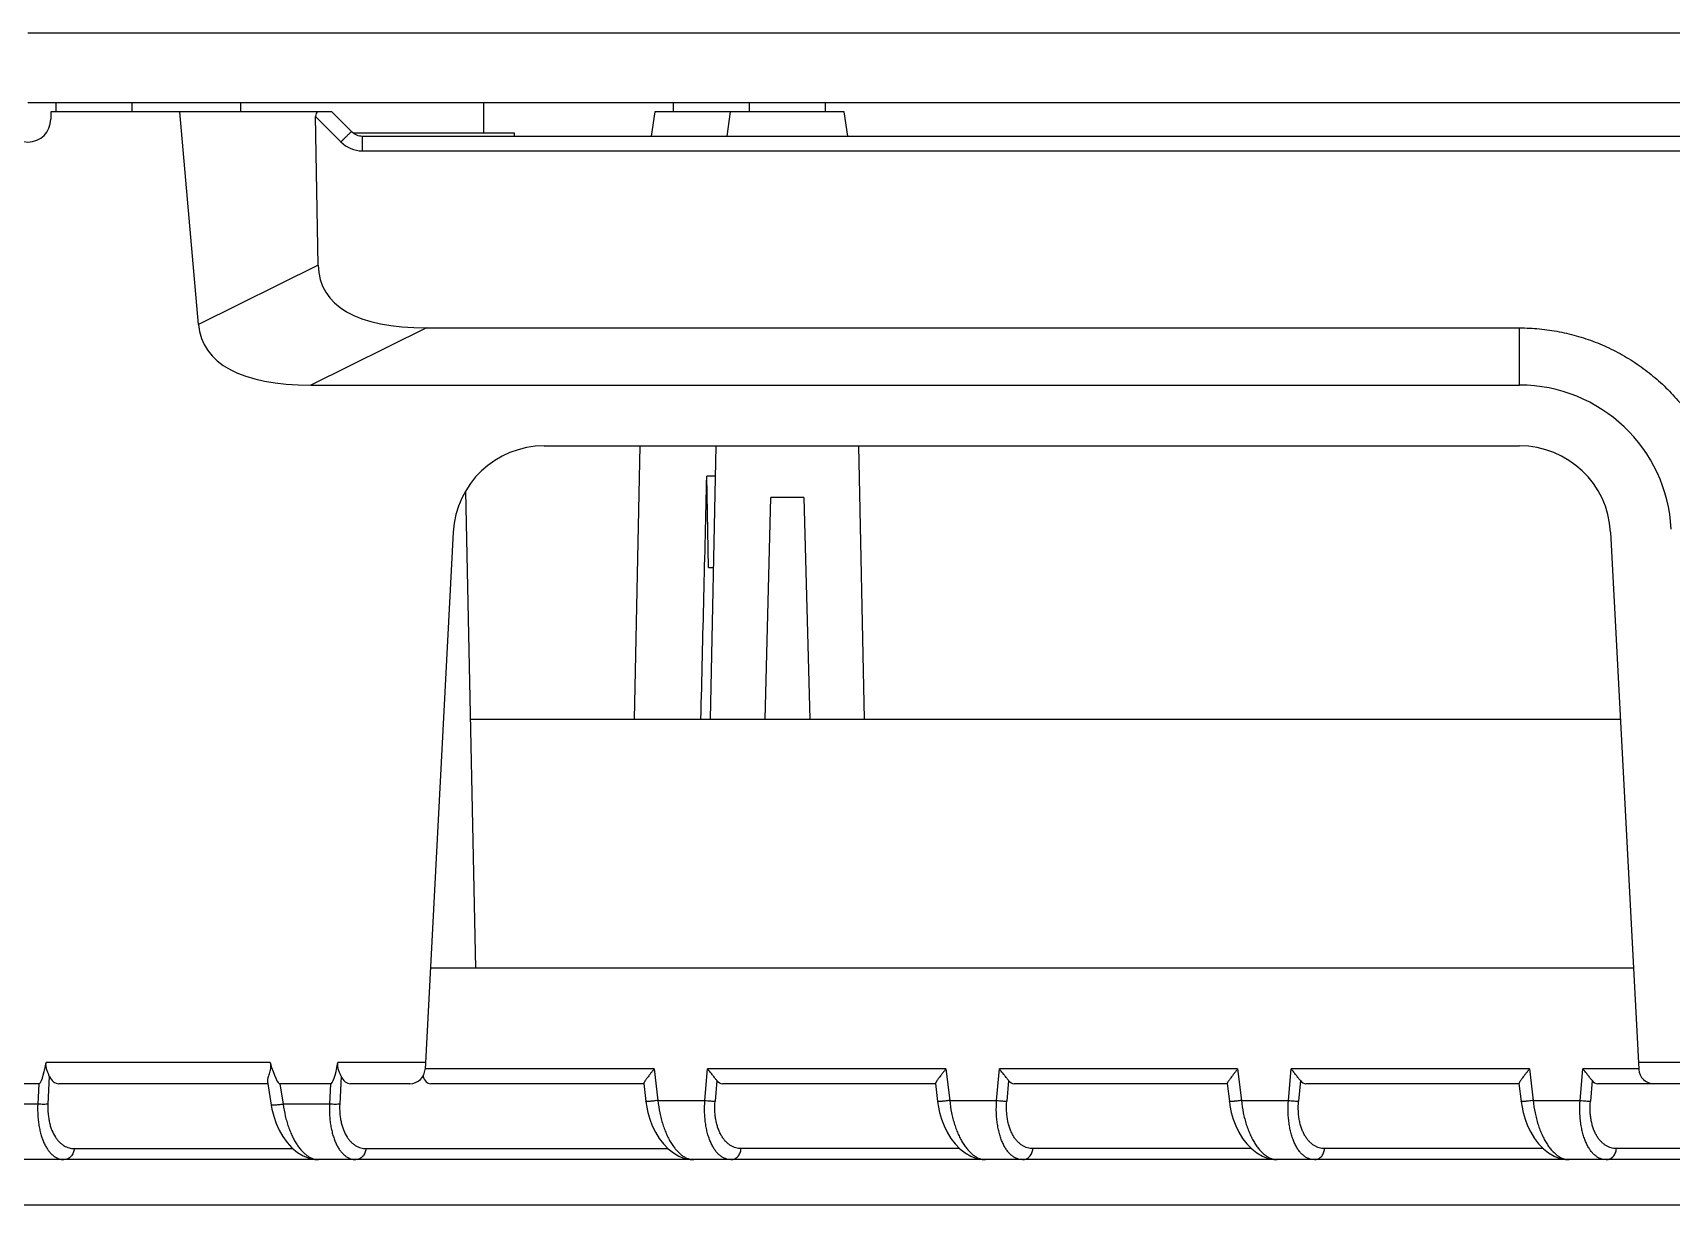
# Model space of a CAD drawing. Header units: millimetres. Extents: x 562 to 17351, y 2396 to 6995.
# Drawn here: x 1776 to 1829.9, y 3393 to 3431.6 of the extents above; entities that cross this region are included whole.
import ezdxf

# ---------------------------------------------------------------- set-up
doc = ezdxf.new("R2010")
doc.units = ezdxf.units.MM
doc.layers.add('_88746', color=7, linetype='Continuous')

msp = doc.modelspace()

# ---------------------------------------------------------------- linework, layer by layer
at = {"color": 7, "linetype": 'Continuous'}
for p, q in [((1797.051, 3428.995), (1797.051, 3429.295)), ((1799.551, 3428.995), (1799.551, 3429.295)), ((1802.051, 3428.995), (1802.051, 3429.295)), ((1785.801, 3428.995), (1776.551, 3428.995)), ((1776.551, 3428.995), (1776.551, 3428.745)), ((1781.413, 3421.991), (1780.801, 3428.995)), ((1785.268, 3428.834), (1786.101, 3428.001)), ((1785.355, 3423.942), (1785.268, 3428.834)), ((1785.801, 3428.995), (1786.454, 3428.341)), ((1796.433, 3428.995), (1796.317, 3428.195)), ((1802.668, 3428.995), (1796.433, 3428.995)), ((1798.817, 3428.195), (1798.933, 3428.995)), ((1802.785, 3428.195), (1802.668, 3428.995)), ((1786.808, 3428.195), (1844.794, 3428.195)), ((1786.808, 3428.195), (1786.808, 3427.708)), ((1786.808, 3427.708), (1844.794, 3427.708)), ((1785.355, 3423.942), (1781.413, 3421.991)), ((1788.915, 3421.878), (1785.111, 3419.995)), ((1788.915, 3421.878), (1824.902, 3421.878)), ((1824.902, 3419.995), (1824.902, 3421.878)), ((1785.111, 3419.995), (1824.902, 3419.995)), ((1792.797, 3417.995), (1824.902, 3417.995)), ((1795.764, 3408.995), (1795.953, 3417.995)), ((1798.264, 3408.995), (1798.453, 3417.995)), ((1803.337, 3408.995), (1803.149, 3417.995)), ((1798.432, 3416.994), (1798.149, 3416.994)), ((1798.208, 3413.995), (1798.149, 3416.994)), ((1790.2, 3416.487), (1790.528, 3400.795)), ((1800.068, 3408.995), (1800.259, 3416.295)), ((1801.342, 3416.295), (1800.259, 3416.295)), ((1801.342, 3416.295), (1801.534, 3408.995)), ((1789.801, 3415.152), (1788.874, 3397.469)), ((1827.898, 3415.152), (1828.824, 3397.469)), ((1798.208, 3413.995), (1798.369, 3413.995)), ((1790.357, 3408.995), (1828.22, 3408.995)), ((1828.65, 3400.795), (1789.048, 3400.795)), ((1783.77, 3397.695), (1776.401, 3397.695)), ((1788.886, 3397.695), (1786.005, 3397.695)), ((1796.414, 3397.482), (1788.875, 3397.482)), ((1796.414, 3397.482), (1796.539, 3396.442)), ((1798.083, 3396.442), (1798.174, 3397.482)), ((1806.018, 3397.482), (1798.174, 3397.482)), ((1806.018, 3397.482), (1806.144, 3396.442)), ((1807.687, 3396.442), (1807.778, 3397.482)), ((1815.622, 3397.482), (1807.778, 3397.482)), ((1815.622, 3397.482), (1815.748, 3396.442)), ((1817.292, 3396.442), (1817.382, 3397.482)), ((1825.227, 3397.482), (1817.382, 3397.482)), ((1825.227, 3397.482), (1825.352, 3396.442)), ((1826.896, 3396.442), (1826.986, 3397.482)), ((1828.824, 3397.482), (1826.986, 3397.482)), ((1831.791, 3397.695), (1828.812, 3397.695)), ((1776.155, 3396.995), (1774.492, 3396.995)), ((1776.155, 3396.995), (1776.123, 3396.32)), ((1776.504, 3397.247), (1776.459, 3396.32)), ((1783.697, 3396.995), (1776.82, 3396.995)), ((1783.685, 3397.067), (1783.809, 3396.292)), ((1785.76, 3396.995), (1784.096, 3396.995)), ((1784.096, 3396.995), (1784.204, 3396.32)), ((1785.76, 3396.995), (1785.727, 3396.32)), ((1786.108, 3397.247), (1786.063, 3396.32)), ((1788.375, 3396.995), (1786.424, 3396.995)), ((1796.07, 3396.995), (1789.058, 3396.995)), ((1796.07, 3397.003), (1796.142, 3396.405)), ((1798.479, 3397.098), (1798.419, 3396.418)), ((1805.674, 3396.995), (1798.662, 3396.995)), ((1805.674, 3397.003), (1805.746, 3396.405)), ((1808.083, 3397.098), (1808.024, 3396.418)), ((1815.279, 3396.995), (1808.266, 3396.995)), ((1815.279, 3397.003), (1815.35, 3396.405)), ((1817.687, 3397.098), (1817.628, 3396.418)), ((1824.883, 3396.995), (1817.87, 3396.995)), ((1824.883, 3397.003), (1824.955, 3396.405)), ((1827.291, 3397.098), (1827.232, 3396.418)), ((1831.717, 3396.995), (1827.474, 3396.995)), ((1776.123, 3396.32), (1774.599, 3396.32)), ((1785.727, 3396.32), (1784.204, 3396.32)), ((1796.539, 3396.442), (1798.083, 3396.442)), ((1806.144, 3396.442), (1807.687, 3396.442)), ((1815.748, 3396.442), (1817.292, 3396.442)), ((1825.352, 3396.442), (1826.896, 3396.442)), ((1777.323, 3394.86), (1784.519, 3394.86)), ((1786.927, 3394.86), (1796.867, 3394.86)), ((1806.471, 3394.86), (1799.277, 3394.86)), ((1816.075, 3394.86), (1808.881, 3394.86)), ((1825.679, 3394.86), (1818.485, 3394.86)), ((1832.54, 3394.86), (1828.089, 3394.86)), ((1896.806, 3394.495), (1740.096, 3394.495)), ((1894.079, 3392.995), (1357.053, 3392.995))]:
    msp.add_line(p, q, dxfattribs=at)
for points in [[(1796.142, 3396.405), (1796.161, 3396.277), (1796.206, 3396.053), (1796.271, 3395.829), (1796.354, 3395.609), (1796.457, 3395.397), (1796.578, 3395.197), (1796.718, 3395.014), (1796.875, 3394.851), (1797.047, 3394.715), (1797.23, 3394.61), (1797.418, 3394.538), (1797.605, 3394.501), (1797.72, 3394.495)], [(1805.746, 3396.405), (1805.765, 3396.277), (1805.81, 3396.053), (1805.875, 3395.829), (1805.958, 3395.609), (1806.061, 3395.397), (1806.182, 3395.197), (1806.322, 3395.014), (1806.48, 3394.851), (1806.651, 3394.715), (1806.834, 3394.61), (1807.022, 3394.538), (1807.209, 3394.501), (1807.324, 3394.495)], [(1815.35, 3396.405), (1815.369, 3396.277), (1815.414, 3396.053), (1815.479, 3395.829), (1815.563, 3395.609), (1815.665, 3395.397), (1815.787, 3395.197), (1815.926, 3395.014), (1816.084, 3394.851), (1816.255, 3394.715), (1816.438, 3394.61), (1816.626, 3394.538), (1816.813, 3394.501), (1816.928, 3394.495)], [(1824.955, 3396.405), (1824.973, 3396.277), (1825.019, 3396.053), (1825.083, 3395.829), (1825.167, 3395.609), (1825.269, 3395.397), (1825.391, 3395.197), (1825.53, 3395.014), (1825.688, 3394.851), (1825.86, 3394.715), (1826.042, 3394.61), (1826.23, 3394.538), (1826.418, 3394.501), (1826.533, 3394.495)], [(1783.809, 3396.292), (1783.834, 3396.155), (1783.892, 3395.923), (1783.971, 3395.691), (1784.071, 3395.467), (1784.191, 3395.254), (1784.332, 3395.058), (1784.492, 3394.883), (1784.669, 3394.735), (1784.858, 3394.621), (1785.054, 3394.542), (1785.249, 3394.502), (1785.37, 3394.495)]]:
    msp.add_lwpolyline(points, dxfattribs=at)
for centre, radius, start, end in [((1775.801, 3428.745), 0.75, 180, 0), ((1786.808, 3428.695), 0.5, 225, 270), ((1786.808, 3428.708), 1, 225, 270), ((1824.902, 3414.995), 5, 3, 90), ((1792.797, 3414.995), 3, 90, 177), ((1824.902, 3414.995), 3, 3, 90), ((1788.375, 3397.495), 0.5, 270, 357), ((1829.324, 3397.495), 0.5, 183, 270)]:
    msp.add_arc(centre, radius, start, end, dxfattribs=at)
for centre, major_axis, ratio, start_param, end_param in [((1786.621, 3427.468), (-1.303, 1.512), 0.239966, -0.054876, 0.281058), ((1799.439, 3430.195), (13.903, 7.019), 0.320957, 2.987947, 3.707903), ((1795.081, 3428.037), (13.494, 6.679), 0.332089, 3.012622, 3.732579), ((1793.791, 3259.344), (5.637, 216.57), 0.001707, -0.807872, -0.755436), ((1776.374, 3401.584), (0.22, 4.589), 0.087056, -3.137414, -2.577833), ((1783.37, 3401.584), (0.732, -4.589), 0.086076, -0.573307, -0.013726), ((1785.978, 3401.584), (0.22, 4.589), 0.087056, -3.137414, -2.577833), ((1776.893, 3397.695), (0.12, 0.696), 0.625869, -3.909854, -3.034032), ((1786.497, 3397.695), (0.12, 0.696), 0.625869, -3.909854, -3.034032), ((1789.11, 3397.495), (0.086, 0.497), 0.625869, -4.082088, -3.034032), ((1798.714, 3397.495), (0.086, 0.497), 0.625869, -3.689254, -3.034032), ((1808.318, 3397.495), (0.086, 0.497), 0.625869, -3.689254, -3.034032), ((1817.922, 3397.495), (0.086, 0.497), 0.625869, -3.689254, -3.034032), ((1827.526, 3397.495), (0.086, 0.497), 0.625869, -3.689254, -3.034032)]:
    msp.add_ellipse(centre, major_axis=major_axis, ratio=ratio, start_param=start_param, end_param=end_param, dxfattribs=at)
for points, knots in [([(1786.454, 3428.341), (1786.454, 3428.341), (1786.454, 3428.341), (1786.453, 3428.341), (1786.452, 3428.34), (1786.449, 3428.338), (1786.446, 3428.336), (1786.442, 3428.332), (1786.437, 3428.328), (1786.432, 3428.323), (1786.425, 3428.317), (1786.418, 3428.311), (1786.407, 3428.3), (1786.391, 3428.286), (1786.371, 3428.266), (1786.348, 3428.244), (1786.322, 3428.219), (1786.294, 3428.192), (1786.265, 3428.164), (1786.223, 3428.122), (1786.168, 3428.068), (1786.123, 3428.023), (1786.101, 3428.001)], [0, 0, 0, 0, 0.000546, 0.001555, 0.00526, 0.011301, 0.019691, 0.030423, 0.043473, 0.058809, 0.076398, 0.096206, 0.118181, 0.168419, 0.226655, 0.29233, 0.364839, 0.443493, 0.527562, 0.61624, 0.804091, 1, 1, 1, 1]), ([(1824.902, 3421.878), (1825.121, 3421.878), (1825.559, 3421.857), (1826.21, 3421.763), (1826.849, 3421.607), (1827.368, 3421.428), (1827.77, 3421.255), (1828.164, 3421.063), (1828.638, 3420.788), (1829.173, 3420.406), (1829.669, 3419.974), (1830.122, 3419.498), (1830.527, 3418.98), (1830.822, 3418.519), (1831.03, 3418.134), (1831.22, 3417.74), (1831.421, 3417.231), (1831.604, 3416.6), (1831.725, 3415.956), (1831.765, 3415.52), (1831.774, 3415.303)], [0, 0, 0, 0, 0.062548, 0.125133, 0.187713, 0.250284, 0.281575, 0.312864, 0.375412, 0.437944, 0.500464, 0.562968, 0.625458, 0.687934, 0.719175, 0.750413, 0.812863, 0.8753, 0.937725, 1, 1, 1, 1]), ([(1776.504, 3397.247), (1776.49, 3397.279), (1776.468, 3397.328), (1776.44, 3397.397), (1776.421, 3397.452), (1776.405, 3397.51), (1776.394, 3397.57), (1776.393, 3397.633), (1776.398, 3397.674), (1776.401, 3397.695)], [0, 0, 0, 0, 0.22629, 0.347284, 0.472386, 0.600919, 0.732214, 0.86557, 1, 1, 1, 1]), ([(1783.77, 3397.695), (1783.775, 3397.679), (1783.781, 3397.655), (1783.786, 3397.623), (1783.79, 3397.59), (1783.79, 3397.55), (1783.786, 3397.502), (1783.778, 3397.455), (1783.765, 3397.397), (1783.744, 3397.328), (1783.722, 3397.262), (1783.707, 3397.213), (1783.698, 3397.179), (1783.69, 3397.147), (1783.685, 3397.118), (1783.683, 3397.092), (1783.684, 3397.075), (1783.685, 3397.067)], [0, 0, 0, 0, 0.076841, 0.115181, 0.153369, 0.229103, 0.303697, 0.376908, 0.448426, 0.585373, 0.712088, 0.770665, 0.825489, 0.876122, 0.922183, 0.963437, 1, 1, 1, 1]), ([(1786.108, 3397.247), (1786.094, 3397.279), (1786.072, 3397.328), (1786.044, 3397.397), (1786.025, 3397.452), (1786.009, 3397.51), (1785.999, 3397.57), (1785.997, 3397.633), (1786.002, 3397.674), (1786.005, 3397.695)], [0, 0, 0, 0, 0.22629, 0.347284, 0.472386, 0.600919, 0.732214, 0.86557, 1, 1, 1, 1]), ([(1796.414, 3397.482), (1796.394, 3397.456), (1796.355, 3397.406), (1796.296, 3397.331), (1796.24, 3397.259), (1796.196, 3397.201), (1796.163, 3397.157), (1796.141, 3397.126), (1796.121, 3397.098), (1796.104, 3397.073), (1796.089, 3397.05), (1796.08, 3397.033), (1796.074, 3397.021), (1796.072, 3397.014), (1796.07, 3397.008), (1796.07, 3397.004), (1796.07, 3397.003)], [0, 0, 0, 0, 0.163999, 0.325119, 0.480499, 0.626615, 0.694772, 0.75872, 0.817574, 0.870347, 0.915932, 0.95321, 0.968429, 0.981268, 0.991732, 1, 1, 1, 1]), ([(1798.479, 3397.098), (1798.469, 3397.112), (1798.448, 3397.14), (1798.402, 3397.199), (1798.338, 3397.279), (1798.258, 3397.379), (1798.202, 3397.447), (1798.174, 3397.482)], [0, 0, 0, 0, 0.101372, 0.213513, 0.460334, 0.725789, 1, 1, 1, 1]), ([(1806.018, 3397.482), (1805.998, 3397.456), (1805.959, 3397.406), (1805.901, 3397.331), (1805.845, 3397.259), (1805.8, 3397.201), (1805.767, 3397.157), (1805.745, 3397.126), (1805.725, 3397.098), (1805.708, 3397.073), (1805.693, 3397.05), (1805.684, 3397.033), (1805.679, 3397.021), (1805.676, 3397.014), (1805.674, 3397.008), (1805.674, 3397.004), (1805.674, 3397.003)], [0, 0, 0, 0, 0.163999, 0.325119, 0.480499, 0.626615, 0.694772, 0.75872, 0.817574, 0.870347, 0.915932, 0.95321, 0.968429, 0.981268, 0.991732, 1, 1, 1, 1]), ([(1808.083, 3397.098), (1808.073, 3397.112), (1808.052, 3397.14), (1808.006, 3397.199), (1807.943, 3397.279), (1807.862, 3397.379), (1807.806, 3397.447), (1807.778, 3397.482)], [0, 0, 0, 0, 0.101372, 0.213513, 0.460334, 0.725789, 1, 1, 1, 1]), ([(1815.622, 3397.482), (1815.603, 3397.456), (1815.563, 3397.406), (1815.505, 3397.331), (1815.449, 3397.259), (1815.404, 3397.201), (1815.371, 3397.157), (1815.349, 3397.126), (1815.329, 3397.098), (1815.312, 3397.073), (1815.298, 3397.05), (1815.288, 3397.033), (1815.283, 3397.021), (1815.28, 3397.014), (1815.279, 3397.008), (1815.278, 3397.004), (1815.279, 3397.003)], [0, 0, 0, 0, 0.163999, 0.325119, 0.480499, 0.626615, 0.694772, 0.75872, 0.817574, 0.870347, 0.915932, 0.95321, 0.968429, 0.981268, 0.991732, 1, 1, 1, 1]), ([(1817.687, 3397.098), (1817.677, 3397.112), (1817.656, 3397.14), (1817.61, 3397.199), (1817.547, 3397.279), (1817.466, 3397.379), (1817.41, 3397.447), (1817.382, 3397.482)], [0, 0, 0, 0, 0.101372, 0.213513, 0.460334, 0.725789, 1, 1, 1, 1]), ([(1825.227, 3397.482), (1825.207, 3397.456), (1825.167, 3397.406), (1825.109, 3397.331), (1825.053, 3397.259), (1825.008, 3397.201), (1824.976, 3397.157), (1824.953, 3397.126), (1824.933, 3397.098), (1824.916, 3397.073), (1824.902, 3397.05), (1824.892, 3397.033), (1824.887, 3397.021), (1824.884, 3397.014), (1824.883, 3397.008), (1824.882, 3397.004), (1824.883, 3397.003)], [0, 0, 0, 0, 0.163999, 0.325119, 0.480499, 0.626615, 0.694772, 0.75872, 0.817574, 0.870347, 0.915932, 0.95321, 0.968429, 0.981268, 0.991732, 1, 1, 1, 1]), ([(1827.291, 3397.098), (1827.281, 3397.112), (1827.26, 3397.14), (1827.214, 3397.199), (1827.151, 3397.279), (1827.07, 3397.379), (1827.014, 3397.447), (1826.986, 3397.482)], [0, 0, 0, 0, 0.101372, 0.213513, 0.460334, 0.725789, 1, 1, 1, 1]), ([(1776.123, 3396.32), (1776.118, 3396.193), (1776.12, 3396.003), (1776.143, 3395.755), (1776.169, 3395.579), (1776.204, 3395.413), (1776.247, 3395.258), (1776.298, 3395.116), (1776.356, 3394.987), (1776.42, 3394.872), (1776.49, 3394.772), (1776.553, 3394.699), (1776.606, 3394.65), (1776.658, 3394.607), (1776.725, 3394.562), (1776.81, 3394.523), (1776.898, 3394.5), (1776.958, 3394.495), (1776.987, 3394.495)], [0, 0, 0, 0, 0.173652, 0.257342, 0.337971, 0.41495, 0.487838, 0.556336, 0.620298, 0.679728, 0.734774, 0.785735, 0.809831, 0.833087, 0.877374, 0.919366, 0.959936, 1, 1, 1, 1]), ([(1776.459, 3396.32), (1776.449, 3396.32), (1776.428, 3396.318), (1776.38, 3396.316), (1776.311, 3396.315), (1776.22, 3396.317), (1776.156, 3396.319), (1776.123, 3396.32)], [0, 0, 0, 0, 0.088052, 0.190247, 0.430456, 0.706002, 1, 1, 1, 1]), ([(1776.459, 3396.32), (1776.454, 3396.216), (1776.456, 3396.06), (1776.481, 3395.857), (1776.508, 3395.714), (1776.545, 3395.579), (1776.603, 3395.418), (1776.677, 3395.273), (1776.766, 3395.149), (1776.836, 3395.071), (1776.91, 3395.006), (1776.988, 3394.952), (1777.069, 3394.911), (1777.152, 3394.881), (1777.237, 3394.864), (1777.294, 3394.86), (1777.323, 3394.86)], [0, 0, 0, 0, 0.167164, 0.247637, 0.32511, 0.399095, 0.469294, 0.597861, 0.656589, 0.711929, 0.764282, 0.814134, 0.862031, 0.908566, 0.954359, 1, 1, 1, 1]), ([(1784.204, 3396.32), (1784.178, 3396.316), (1784.128, 3396.309), (1784.056, 3396.299), (1783.989, 3396.292), (1783.937, 3396.287), (1783.901, 3396.285), (1783.878, 3396.284), (1783.858, 3396.284), (1783.843, 3396.284), (1783.833, 3396.285), (1783.827, 3396.285), (1783.822, 3396.286), (1783.817, 3396.287), (1783.814, 3396.288), (1783.811, 3396.289), (1783.809, 3396.291), (1783.809, 3396.292), (1783.809, 3396.292)], [0, 0, 0, 0, 0.193419, 0.379074, 0.550019, 0.69988, 0.765135, 0.823129, 0.873335, 0.915342, 0.933165, 0.948835, 0.962341, 0.97369, 0.982923, 0.990153, 0.995643, 1, 1, 1, 1]), ([(1784.204, 3396.32), (1784.22, 3396.19), (1784.254, 3395.999), (1784.318, 3395.751), (1784.373, 3395.576), (1784.436, 3395.412), (1784.504, 3395.259), (1784.577, 3395.118), (1784.656, 3394.99), (1784.738, 3394.876), (1784.823, 3394.776), (1784.911, 3394.691), (1785.001, 3394.62), (1785.092, 3394.565), (1785.185, 3394.525), (1785.278, 3394.5), (1785.34, 3394.495), (1785.37, 3394.495)], [0, 0, 0, 0, 0.16957, 0.251447, 0.330571, 0.406473, 0.478803, 0.547313, 0.611855, 0.672377, 0.728914, 0.7816, 0.830673, 0.876487, 0.91953, 0.960445, 1, 1, 1, 1]), ([(1785.727, 3396.32), (1785.722, 3396.193), (1785.724, 3396.003), (1785.747, 3395.755), (1785.773, 3395.579), (1785.808, 3395.413), (1785.851, 3395.258), (1785.902, 3395.116), (1785.96, 3394.987), (1786.024, 3394.872), (1786.094, 3394.772), (1786.157, 3394.699), (1786.21, 3394.65), (1786.262, 3394.607), (1786.329, 3394.562), (1786.415, 3394.523), (1786.502, 3394.5), (1786.562, 3394.495), (1786.591, 3394.495)], [0, 0, 0, 0, 0.173652, 0.257342, 0.337971, 0.41495, 0.487838, 0.556336, 0.620298, 0.679728, 0.734774, 0.785735, 0.809831, 0.833087, 0.877374, 0.919366, 0.959936, 1, 1, 1, 1]), ([(1786.063, 3396.32), (1786.053, 3396.32), (1786.032, 3396.318), (1785.984, 3396.316), (1785.915, 3396.315), (1785.824, 3396.317), (1785.76, 3396.319), (1785.727, 3396.32)], [0, 0, 0, 0, 0.088052, 0.190247, 0.430456, 0.706002, 1, 1, 1, 1]), ([(1786.063, 3396.32), (1786.058, 3396.216), (1786.061, 3396.06), (1786.085, 3395.857), (1786.112, 3395.714), (1786.149, 3395.579), (1786.207, 3395.418), (1786.281, 3395.273), (1786.37, 3395.149), (1786.44, 3395.071), (1786.514, 3395.006), (1786.592, 3394.952), (1786.673, 3394.911), (1786.756, 3394.881), (1786.841, 3394.864), (1786.899, 3394.86), (1786.927, 3394.86)], [0, 0, 0, 0, 0.167164, 0.247637, 0.32511, 0.399095, 0.469294, 0.597861, 0.656589, 0.711929, 0.764282, 0.814134, 0.862031, 0.908566, 0.954359, 1, 1, 1, 1]), ([(1796.539, 3396.442), (1796.514, 3396.439), (1796.463, 3396.433), (1796.401, 3396.426), (1796.353, 3396.421), (1796.32, 3396.418), (1796.289, 3396.415), (1796.26, 3396.412), (1796.234, 3396.409), (1796.211, 3396.407), (1796.191, 3396.406), (1796.176, 3396.405), (1796.166, 3396.404), (1796.16, 3396.404), (1796.155, 3396.404), (1796.15, 3396.404), (1796.147, 3396.404), (1796.145, 3396.404), (1796.143, 3396.404), (1796.142, 3396.405), (1796.142, 3396.405)], [0, 0, 0, 0, 0.194976, 0.382373, 0.470967, 0.555027, 0.63373, 0.706334, 0.772135, 0.830515, 0.880906, 0.922839, 0.940503, 0.955911, 0.969033, 0.979836, 0.988299, 0.994425, 0.998248, 1, 1, 1, 1]), ([(1796.539, 3396.442), (1796.553, 3396.306), (1796.583, 3396.104), (1796.643, 3395.842), (1796.697, 3395.656), (1796.758, 3395.48), (1796.826, 3395.316), (1796.901, 3395.165), (1796.981, 3395.028), (1797.065, 3394.905), (1797.153, 3394.798), (1797.243, 3394.706), (1797.336, 3394.63), (1797.431, 3394.57), (1797.527, 3394.527), (1797.623, 3394.501), (1797.688, 3394.495), (1797.72, 3394.495)], [0, 0, 0, 0, 0.168655, 0.25059, 0.329986, 0.406288, 0.479072, 0.548028, 0.612964, 0.673789, 0.730516, 0.783258, 0.832246, 0.877834, 0.92052, 0.960974, 1, 1, 1, 1]), ([(1798.941, 3394.495), (1798.91, 3394.495), (1798.848, 3394.5), (1798.757, 3394.526), (1798.669, 3394.568), (1798.599, 3394.616), (1798.545, 3394.662), (1798.491, 3394.716), (1798.426, 3394.794), (1798.355, 3394.902), (1798.291, 3395.026), (1798.233, 3395.165), (1798.183, 3395.318), (1798.141, 3395.484), (1798.109, 3395.661), (1798.087, 3395.848), (1798.07, 3396.109), (1798.074, 3396.309), (1798.083, 3396.442)], [0, 0, 0, 0, 0.039452, 0.079454, 0.120987, 0.164964, 0.188131, 0.212183, 0.263197, 0.318474, 0.378292, 0.442766, 0.511845, 0.585314, 0.662791, 0.743739, 0.827473, 1, 1, 1, 1]), ([(1798.083, 3396.442), (1798.147, 3396.437), (1798.238, 3396.43), (1798.35, 3396.422), (1798.398, 3396.419), (1798.419, 3396.418)], [0, 0, 0, 0, 0.570595, 0.810727, 1, 1, 1, 1]), ([(1799.277, 3394.86), (1799.247, 3394.86), (1799.187, 3394.864), (1799.099, 3394.883), (1799.013, 3394.915), (1798.929, 3394.959), (1798.849, 3395.017), (1798.773, 3395.088), (1798.702, 3395.172), (1798.636, 3395.269), (1798.577, 3395.379), (1798.525, 3395.501), (1798.482, 3395.635), (1798.448, 3395.778), (1798.424, 3395.931), (1798.406, 3396.145), (1798.41, 3396.309), (1798.419, 3396.418)], [0, 0, 0, 0, 0.045036, 0.090247, 0.136266, 0.183755, 0.233334, 0.285576, 0.340977, 0.399943, 0.462758, 0.529569, 0.600358, 0.674918, 0.752847, 0.833543, 1, 1, 1, 1]), ([(1806.144, 3396.442), (1806.118, 3396.439), (1806.067, 3396.433), (1806.005, 3396.426), (1805.957, 3396.421), (1805.924, 3396.418), (1805.893, 3396.415), (1805.864, 3396.412), (1805.838, 3396.409), (1805.815, 3396.407), (1805.795, 3396.406), (1805.78, 3396.405), (1805.77, 3396.404), (1805.764, 3396.404), (1805.759, 3396.404), (1805.755, 3396.404), (1805.751, 3396.404), (1805.749, 3396.404), (1805.747, 3396.404), (1805.746, 3396.405), (1805.746, 3396.405)], [0, 0, 0, 0, 0.194976, 0.382373, 0.470967, 0.555027, 0.63373, 0.706334, 0.772135, 0.830515, 0.880906, 0.922839, 0.940503, 0.955911, 0.969033, 0.979836, 0.988299, 0.994425, 0.998248, 1, 1, 1, 1]), ([(1806.144, 3396.442), (1806.157, 3396.306), (1806.187, 3396.104), (1806.247, 3395.842), (1806.301, 3395.656), (1806.362, 3395.48), (1806.43, 3395.316), (1806.505, 3395.165), (1806.585, 3395.028), (1806.669, 3394.905), (1806.757, 3394.798), (1806.847, 3394.706), (1806.94, 3394.63), (1807.035, 3394.57), (1807.131, 3394.527), (1807.228, 3394.501), (1807.292, 3394.495), (1807.324, 3394.495)], [0, 0, 0, 0, 0.168655, 0.25059, 0.329986, 0.406288, 0.479072, 0.548028, 0.612964, 0.673789, 0.730516, 0.783258, 0.832246, 0.877834, 0.92052, 0.960974, 1, 1, 1, 1]), ([(1808.545, 3394.495), (1808.514, 3394.495), (1808.452, 3394.5), (1808.361, 3394.526), (1808.273, 3394.568), (1808.203, 3394.616), (1808.149, 3394.662), (1808.095, 3394.716), (1808.03, 3394.794), (1807.959, 3394.902), (1807.895, 3395.026), (1807.837, 3395.165), (1807.787, 3395.318), (1807.745, 3395.484), (1807.713, 3395.661), (1807.691, 3395.848), (1807.674, 3396.109), (1807.678, 3396.309), (1807.687, 3396.442)], [0, 0, 0, 0, 0.039452, 0.079454, 0.120987, 0.164964, 0.188131, 0.212183, 0.263197, 0.318474, 0.378292, 0.442766, 0.511845, 0.585314, 0.662791, 0.743739, 0.827473, 1, 1, 1, 1]), ([(1807.687, 3396.442), (1807.751, 3396.437), (1807.842, 3396.43), (1807.954, 3396.422), (1808.002, 3396.419), (1808.024, 3396.418)], [0, 0, 0, 0, 0.570595, 0.810727, 1, 1, 1, 1]), ([(1808.881, 3394.86), (1808.851, 3394.86), (1808.791, 3394.864), (1808.703, 3394.883), (1808.617, 3394.915), (1808.533, 3394.959), (1808.453, 3395.017), (1808.377, 3395.088), (1808.306, 3395.172), (1808.24, 3395.269), (1808.181, 3395.379), (1808.129, 3395.501), (1808.086, 3395.635), (1808.052, 3395.778), (1808.028, 3395.931), (1808.01, 3396.145), (1808.014, 3396.309), (1808.024, 3396.418)], [0, 0, 0, 0, 0.045036, 0.090247, 0.136266, 0.183755, 0.233334, 0.285576, 0.340977, 0.399943, 0.462758, 0.529569, 0.600358, 0.674918, 0.752847, 0.833543, 1, 1, 1, 1]), ([(1815.748, 3396.442), (1815.722, 3396.439), (1815.671, 3396.433), (1815.609, 3396.426), (1815.561, 3396.421), (1815.528, 3396.418), (1815.497, 3396.415), (1815.468, 3396.412), (1815.442, 3396.409), (1815.419, 3396.407), (1815.399, 3396.406), (1815.384, 3396.405), (1815.374, 3396.404), (1815.368, 3396.404), (1815.363, 3396.404), (1815.359, 3396.404), (1815.355, 3396.404), (1815.353, 3396.404), (1815.351, 3396.404), (1815.35, 3396.405), (1815.35, 3396.405)], [0, 0, 0, 0, 0.194976, 0.382373, 0.470967, 0.555027, 0.63373, 0.706334, 0.772135, 0.830515, 0.880906, 0.922839, 0.940503, 0.955911, 0.969033, 0.979836, 0.988299, 0.994425, 0.998248, 1, 1, 1, 1]), ([(1815.748, 3396.442), (1815.761, 3396.306), (1815.791, 3396.104), (1815.851, 3395.842), (1815.905, 3395.656), (1815.966, 3395.48), (1816.035, 3395.316), (1816.109, 3395.165), (1816.189, 3395.028), (1816.273, 3394.905), (1816.361, 3394.798), (1816.451, 3394.706), (1816.545, 3394.63), (1816.639, 3394.57), (1816.735, 3394.527), (1816.832, 3394.501), (1816.896, 3394.495), (1816.928, 3394.495)], [0, 0, 0, 0, 0.168655, 0.25059, 0.329986, 0.406288, 0.479072, 0.548028, 0.612964, 0.673789, 0.730516, 0.783258, 0.832246, 0.877834, 0.92052, 0.960974, 1, 1, 1, 1]), ([(1818.149, 3394.495), (1818.118, 3394.495), (1818.056, 3394.5), (1817.965, 3394.526), (1817.877, 3394.568), (1817.807, 3394.616), (1817.754, 3394.662), (1817.699, 3394.716), (1817.634, 3394.794), (1817.564, 3394.902), (1817.499, 3395.026), (1817.441, 3395.165), (1817.391, 3395.318), (1817.35, 3395.484), (1817.317, 3395.661), (1817.295, 3395.848), (1817.278, 3396.109), (1817.282, 3396.309), (1817.292, 3396.442)], [0, 0, 0, 0, 0.039452, 0.079454, 0.120987, 0.164964, 0.188131, 0.212183, 0.263197, 0.318474, 0.378292, 0.442766, 0.511845, 0.585314, 0.662791, 0.743739, 0.827473, 1, 1, 1, 1]), ([(1817.292, 3396.442), (1817.355, 3396.437), (1817.446, 3396.43), (1817.558, 3396.422), (1817.606, 3396.419), (1817.628, 3396.418)], [0, 0, 0, 0, 0.570595, 0.810727, 1, 1, 1, 1]), ([(1818.485, 3394.86), (1818.455, 3394.86), (1818.395, 3394.864), (1818.307, 3394.883), (1818.221, 3394.915), (1818.137, 3394.959), (1818.057, 3395.017), (1817.981, 3395.088), (1817.91, 3395.172), (1817.844, 3395.269), (1817.785, 3395.379), (1817.733, 3395.501), (1817.69, 3395.635), (1817.656, 3395.778), (1817.632, 3395.931), (1817.614, 3396.145), (1817.618, 3396.309), (1817.628, 3396.418)], [0, 0, 0, 0, 0.045036, 0.090247, 0.136266, 0.183755, 0.233334, 0.285576, 0.340977, 0.399943, 0.462758, 0.529569, 0.600358, 0.674918, 0.752847, 0.833543, 1, 1, 1, 1]), ([(1825.352, 3396.442), (1825.326, 3396.439), (1825.275, 3396.433), (1825.213, 3396.426), (1825.165, 3396.421), (1825.132, 3396.418), (1825.101, 3396.415), (1825.072, 3396.412), (1825.046, 3396.409), (1825.023, 3396.407), (1825.003, 3396.406), (1824.988, 3396.405), (1824.978, 3396.404), (1824.972, 3396.404), (1824.967, 3396.404), (1824.963, 3396.404), (1824.959, 3396.404), (1824.957, 3396.404), (1824.955, 3396.404), (1824.955, 3396.405), (1824.955, 3396.405)], [0, 0, 0, 0, 0.194976, 0.382373, 0.470967, 0.555027, 0.63373, 0.706334, 0.772135, 0.830515, 0.880906, 0.922839, 0.940503, 0.955911, 0.969033, 0.979836, 0.988299, 0.994425, 0.998248, 1, 1, 1, 1]), ([(1825.352, 3396.442), (1825.365, 3396.306), (1825.395, 3396.104), (1825.455, 3395.842), (1825.509, 3395.656), (1825.57, 3395.48), (1825.639, 3395.316), (1825.713, 3395.165), (1825.793, 3395.028), (1825.877, 3394.905), (1825.965, 3394.798), (1826.056, 3394.706), (1826.149, 3394.63), (1826.243, 3394.57), (1826.339, 3394.527), (1826.436, 3394.501), (1826.501, 3394.495), (1826.532, 3394.495)], [0, 0, 0, 0, 0.168655, 0.25059, 0.329986, 0.406288, 0.479072, 0.548028, 0.612964, 0.673789, 0.730516, 0.783258, 0.832246, 0.877834, 0.92052, 0.960974, 1, 1, 1, 1]), ([(1827.753, 3394.495), (1827.722, 3394.495), (1827.66, 3394.5), (1827.569, 3394.526), (1827.481, 3394.568), (1827.411, 3394.616), (1827.358, 3394.662), (1827.303, 3394.716), (1827.239, 3394.794), (1827.168, 3394.902), (1827.103, 3395.026), (1827.045, 3395.165), (1826.995, 3395.318), (1826.954, 3395.484), (1826.921, 3395.661), (1826.899, 3395.848), (1826.882, 3396.109), (1826.886, 3396.309), (1826.896, 3396.442)], [0, 0, 0, 0, 0.039452, 0.079454, 0.120987, 0.164964, 0.188131, 0.212183, 0.263197, 0.318474, 0.378292, 0.442766, 0.511845, 0.585314, 0.662791, 0.743739, 0.827473, 1, 1, 1, 1]), ([(1826.896, 3396.442), (1826.959, 3396.437), (1827.05, 3396.43), (1827.162, 3396.422), (1827.21, 3396.419), (1827.232, 3396.418)], [0, 0, 0, 0, 0.570595, 0.810727, 1, 1, 1, 1]), ([(1828.089, 3394.86), (1828.059, 3394.86), (1828, 3394.864), (1827.911, 3394.883), (1827.825, 3394.915), (1827.741, 3394.959), (1827.661, 3395.017), (1827.585, 3395.088), (1827.514, 3395.172), (1827.448, 3395.269), (1827.389, 3395.379), (1827.337, 3395.501), (1827.294, 3395.635), (1827.26, 3395.778), (1827.236, 3395.931), (1827.218, 3396.145), (1827.222, 3396.309), (1827.232, 3396.418)], [0, 0, 0, 0, 0.045036, 0.090247, 0.136266, 0.183755, 0.233334, 0.285576, 0.340977, 0.399943, 0.462758, 0.529569, 0.600358, 0.674918, 0.752847, 0.833543, 1, 1, 1, 1]), ([(1777.323, 3394.86), (1777.321, 3394.835), (1777.314, 3394.787), (1777.292, 3394.718), (1777.259, 3394.654), (1777.217, 3394.599), (1777.167, 3394.554), (1777.111, 3394.52), (1777.05, 3394.499), (1777.008, 3394.495), (1776.987, 3394.495)], [0, 0, 0, 0, 0.135398, 0.268924, 0.399465, 0.526342, 0.64929, 0.768583, 0.885075, 1, 1, 1, 1]), ([(1786.927, 3394.86), (1786.925, 3394.835), (1786.918, 3394.787), (1786.896, 3394.718), (1786.863, 3394.654), (1786.821, 3394.599), (1786.771, 3394.554), (1786.715, 3394.52), (1786.654, 3394.499), (1786.612, 3394.495), (1786.591, 3394.495)], [0, 0, 0, 0, 0.135398, 0.268924, 0.399465, 0.526342, 0.64929, 0.768583, 0.885075, 1, 1, 1, 1]), ([(1798.941, 3394.495), (1798.962, 3394.495), (1799.004, 3394.499), (1799.064, 3394.52), (1799.121, 3394.554), (1799.171, 3394.599), (1799.213, 3394.654), (1799.245, 3394.718), (1799.268, 3394.787), (1799.275, 3394.835), (1799.277, 3394.86)], [0, 0, 0, 0, 0.114925, 0.231417, 0.35071, 0.473658, 0.600535, 0.731076, 0.864602, 1, 1, 1, 1]), ([(1808.545, 3394.495), (1808.566, 3394.495), (1808.608, 3394.499), (1808.668, 3394.52), (1808.725, 3394.554), (1808.775, 3394.599), (1808.817, 3394.654), (1808.849, 3394.718), (1808.872, 3394.787), (1808.879, 3394.835), (1808.881, 3394.86)], [0, 0, 0, 0, 0.114925, 0.231417, 0.35071, 0.473658, 0.600535, 0.731076, 0.864602, 1, 1, 1, 1]), ([(1818.149, 3394.495), (1818.17, 3394.495), (1818.212, 3394.499), (1818.273, 3394.52), (1818.329, 3394.554), (1818.379, 3394.599), (1818.421, 3394.654), (1818.453, 3394.718), (1818.476, 3394.787), (1818.483, 3394.835), (1818.485, 3394.86)], [0, 0, 0, 0, 0.114925, 0.231417, 0.35071, 0.473658, 0.600535, 0.731076, 0.864602, 1, 1, 1, 1]), ([(1827.753, 3394.495), (1827.774, 3394.495), (1827.816, 3394.499), (1827.877, 3394.52), (1827.933, 3394.554), (1827.983, 3394.599), (1828.025, 3394.654), (1828.058, 3394.718), (1828.08, 3394.787), (1828.087, 3394.835), (1828.089, 3394.86)], [0, 0, 0, 0, 0.114925, 0.231417, 0.35071, 0.473658, 0.600535, 0.731076, 0.864602, 1, 1, 1, 1])]:
    msp.add_open_spline(points, degree=3, knots=knots, dxfattribs=at)
at = {"layer": '_88746', "color": 7, "linetype": 'Continuous'}
for p, q in [((1775.801, 3431.595), (1925.801, 3431.595)), ((1775.801, 3429.295), (1925.801, 3429.295)), ((1776.731, 3428.995), (1776.731, 3429.295)), ((1779.231, 3428.995), (1779.231, 3429.295)), ((1782.801, 3429.295), (1782.801, 3428.995)), ((1790.801, 3429.295), (1790.801, 3428.295)), ((1786.508, 3428.295), (1791.801, 3428.295)), ((1791.801, 3428.295), (1791.801, 3428.195))]:
    msp.add_line(p, q, dxfattribs=at)

doc.saveas('drawing.dxf')
